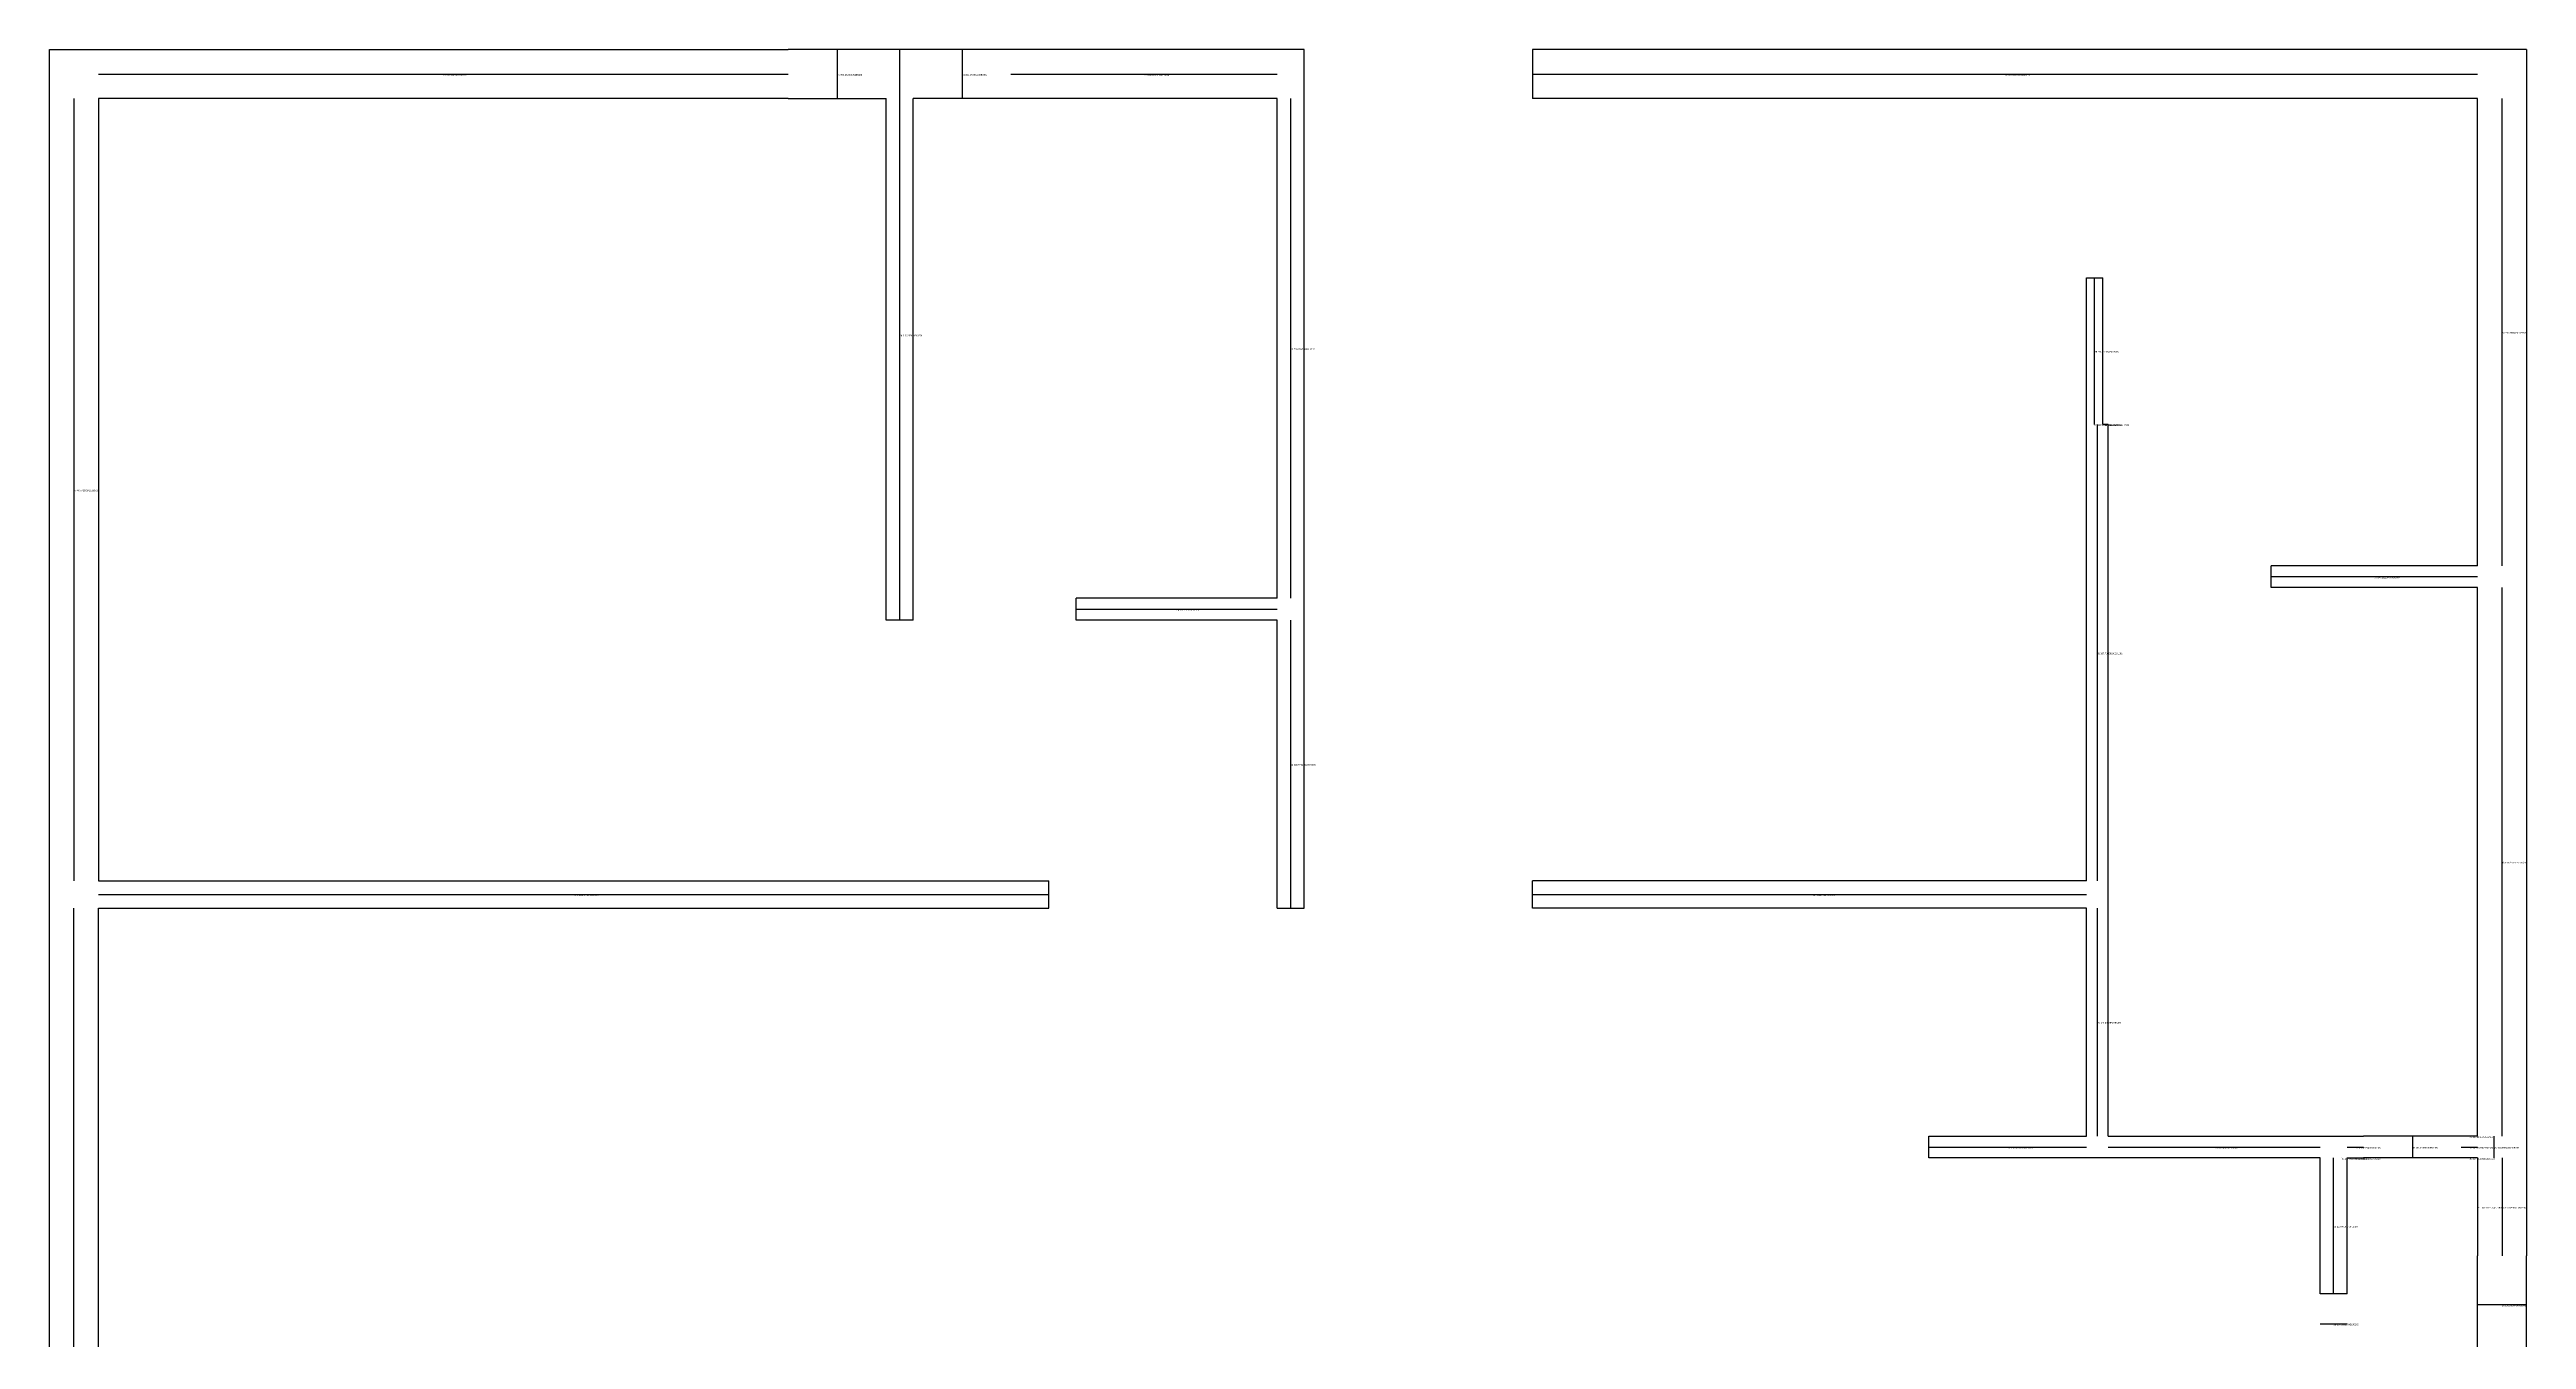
# Model space of a CAD drawing. Header units: metres. Extents: x 328 to 784, y 390 to 981.
# Drawn here: x 328 to 784, y 743.6 to 981 of the extents above; entities that cross this region are included whole.
import ezdxf

# ---------------------------------------------------------------- set-up
doc = ezdxf.new("R2010")
doc.units = ezdxf.units.M

msp = doc.modelspace()

# ---------------------------------------------------------------- linework, layer by layer
at = {"layer": 'centrelines'}
for p, q in [((473, 981), (473, 972)), ((484.5, 981), (484.5, 876)), ((496, 981), (496, 972)), ((337, 976.5), (464, 976.5)), ((505, 976.5), (554, 976.5)), ((601, 976.5), (775, 976.5)), ((332.5, 972), (332.5, 828)), ((556.5, 880), (556.5, 972)), ((779.5, 886), (779.5, 972)), ((704.5, 912), (704.5, 939)), ((704.5, 912), (704.5, 912)), ((705, 828), (705, 912)), ((705, 912), (705, 912)), ((706.5, 912), (706.5, 912)), ((737, 884), (775, 884)), ((779.5, 781), (779.5, 882)), ((517, 878), (554, 878)), ((556.5, 823), (556.5, 876)), ((337, 825.5), (512, 825.5)), ((601, 825.5), (703, 825.5)), ((332.5, 546), (332.5, 823)), ((705, 781), (705, 823)), ((763, 781), (763, 777)), ((773.5, 781), (773.5, 781)), ((778, 781), (778, 777)), ((674, 779), (703, 779)), ((707, 779), (746, 779)), ((748.5, 752), (748.5, 777)), ((750, 777), (750, 777)), ((751, 779), (754, 779)), ((752.5, 777), (752.5, 777)), ((772, 779), (775, 779)), ((773.5, 777), (773.5, 777)), ((779.5, 777), (779.5, 759)), ((775, 768), (775, 768)), ((775, 750), (784, 750)), ((746, 746.5), (751, 746.5))]:
    msp.add_line(p, q, dxfattribs=at)
at = {"layer": 'wall'}
for p, q in [((328, 537), (328, 981)), ((328, 981), (464, 981)), ((482, 981), (464, 981)), ((487, 981), (482, 981)), ((505, 981), (487, 981)), ((559, 981), (505, 981)), ((559, 823), (559, 981)), ((784, 981), (601, 981)), ((601, 981), (601, 972)), ((784, 981), (784, 759)), ((464, 972), (337, 972)), ((337, 972), (337, 828)), ((464, 972), (482, 972)), ((482, 876), (482, 972)), ((505, 972), (487, 972)), ((487, 876), (487, 972)), ((554, 972), (505, 972)), ((554, 880), (554, 972)), ((775, 972), (601, 972)), ((775, 886), (775, 972)), ((703, 912), (703, 939)), ((703, 939), (706, 939)), ((706, 912), (706, 939)), ((703, 828), (703, 912)), ((707, 912), (706, 912)), ((707, 781), (707, 912)), ((737, 882), (737, 886)), ((775, 886), (737, 886)), ((775, 882), (737, 882)), ((775, 781), (775, 882)), ((487, 876), (482, 876)), ((517, 876), (517, 880)), ((554, 880), (517, 880)), ((554, 876), (517, 876)), ((554, 823), (554, 876)), ((337, 828), (512, 828)), ((512, 823), (512, 828)), ((601, 823), (601, 828)), ((703, 828), (601, 828)), ((337, 546), (337, 823)), ((337, 823), (512, 823)), ((554, 823), (559, 823)), ((703, 823), (601, 823)), ((703, 781), (703, 823)), ((674, 777), (674, 781)), ((674, 781), (703, 781)), ((707, 781), (754, 781)), ((772, 781), (754, 781)), ((775, 781), (772, 781)), ((746, 777), (674, 777)), ((746, 752), (746, 777)), ((751, 752), (751, 777)), ((751, 777), (754, 777)), ((772, 777), (754, 777)), ((775, 777), (772, 777)), ((775, 777), (775, 759)), ((775, 741), (775, 759)), ((784, 741), (784, 759)), ((751, 752), (746, 752))]:
    msp.add_line(p, q, dxfattribs=at)

# ---------------------------------------------------------------- texts
at = {"layer": 'centrelines', "char_height": 0.3, "attachment_point": 1}
for s, insert in [('76 407.2429659130917', (400.5, 976.5)), ('75 398.47250006488184', (473, 976.5)), ('74 386.17535445583354', (496, 976.5)), ('73 364.00570724579296', (529.5, 976.5)), ('71 335.89801554623773', (688, 976.5)), ('70 315.295416813574', (484.5, 928.5)), ('69 276.2047090211713', (556.5, 926)), ('63 259.78098241377023', (779.5, 929)), ('65 271.5911528027978', (704.5, 925.5)), ('64 271.5911528027978', (704.5, 912)), ('66 271.61046547662596', (705, 912)), ('67 271.6739166417338', (706.5, 912)), ('77 407.4160342518061', (332.5, 900)), ('57 247.12215467082936', (756, 884)), ('68 275.73627952248347', (535.5, 878)), ('42 187.70556290281192', (705, 870)), ('54 228.57529943806006', (556.5, 849.5)), ('40 164.2485176771884', (779.5, 831.5)), ('62 259.62614940659887', (424.5, 825.5)), ('41 184.89801554623773', (652, 825.5)), ('29 140.8082557356462', (705, 802)), ('39 161.21627539126578', (773.5, 781)), ('27 138.39801554623773', (688.5, 779)), ('28 138.9832202959669', (726.5, 779)), ('31 147.34802872741264', (750, 777)), ('33 149.57778907108138', (752.5, 779)), ('32 148.31181661701223', (752.5, 777)), ('35 152.74062700359195', (763, 779)), ('37 158.73759278071844', (773.5, 779)), ('36 157.74505801026714', (773.5, 777)), ('38 160.05286441595936', (778, 779)), ('34 150.82874750477964', (775, 768)), ('30 145.8905852860945', (779.5, 768)), ('23 123.9014477942539', (748.5, 764.5)), ('26 135.96684343690566', (779.5, 750)), ('20 117.86215345105386', (748.5, 746.5))]:
    msp.add_mtext(s, dxfattribs=dict(at, insert=insert))

doc.saveas('drawing.dxf')
